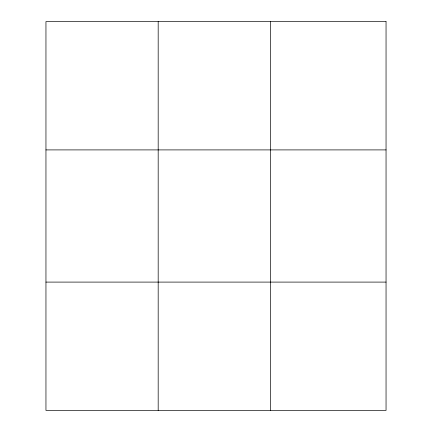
<?xml version="1.0" encoding="UTF-8"?>
<svg xmlns="http://www.w3.org/2000/svg" width="432" height="432" viewBox="0 0 432 432"><rect width="100%" height="100%" fill="white"/><g stroke="black" fill="none" stroke-linecap="round" stroke-linejoin="round"><path stroke-width="0.65" d="M158.182 21.6L158.182 410.4M270.416 21.6L270.416 410.4M45.954 149.904L386.046 149.904M45.954 282.096L386.046 282.096M386.046 21.6L386.046 410.4L45.954 410.4L45.954 21.6L386.046 21.6"/></g></svg>
